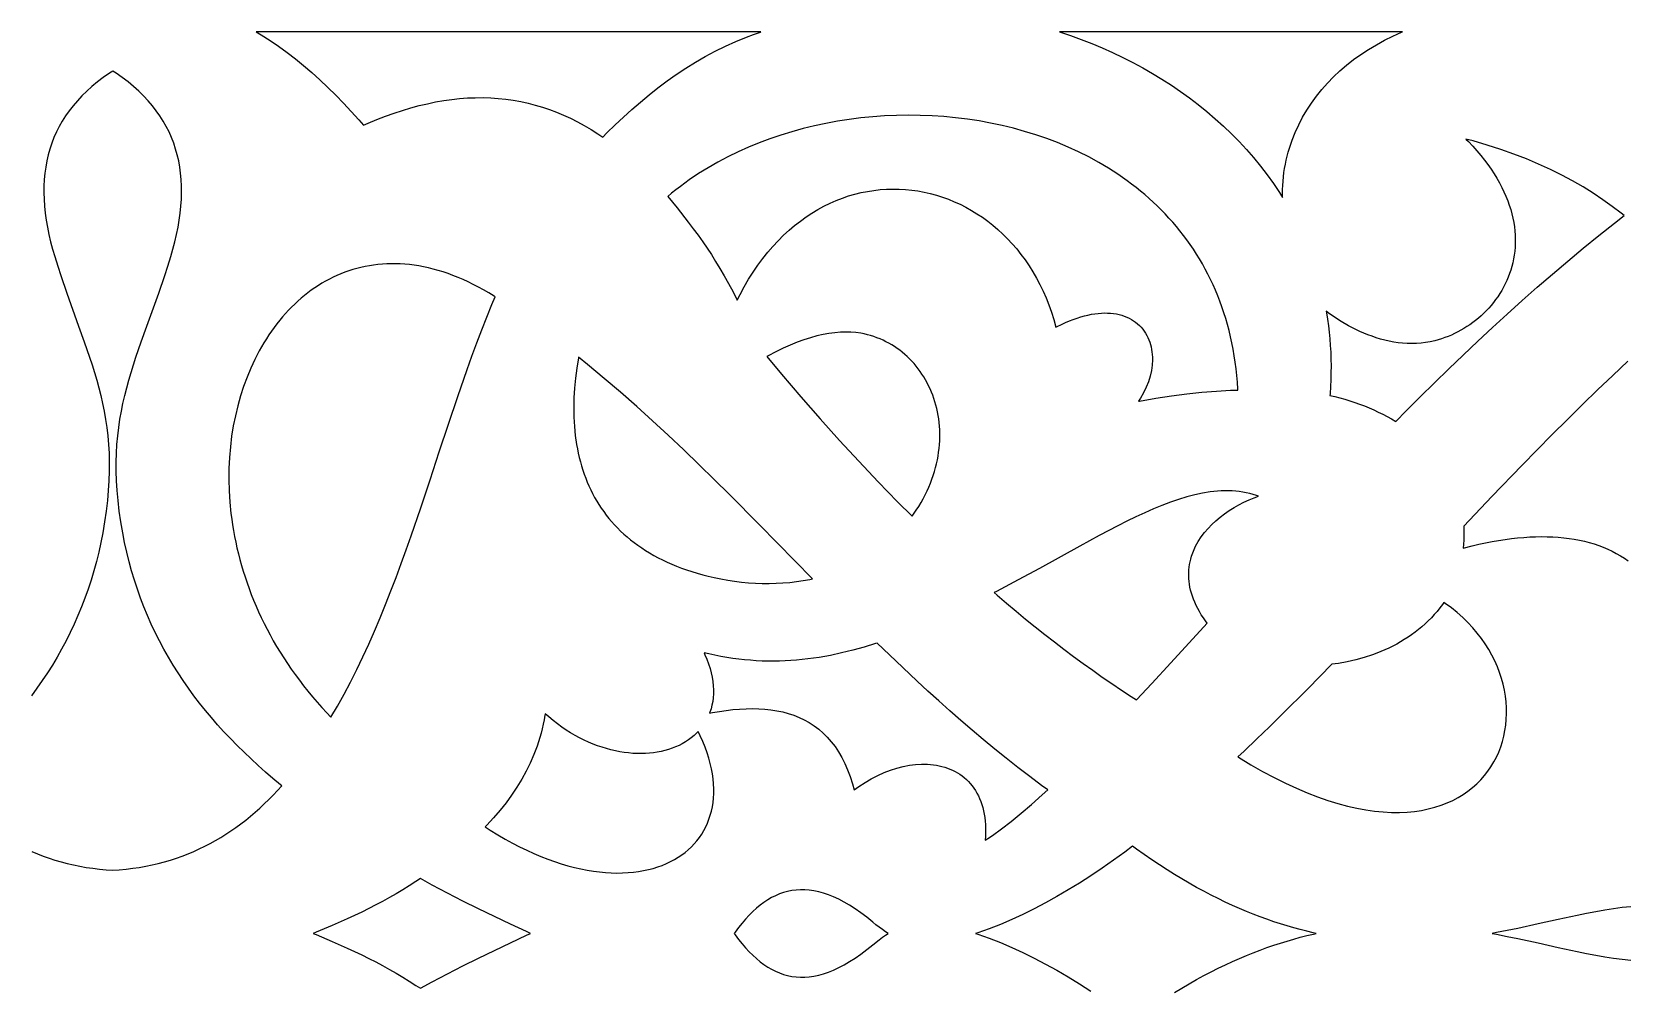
# Model space of a CAD drawing. Extents: x -340 to 340, y -265 to 265.
# Drawn here: x 168 to 220.7, y 183.1 to 214.8 of the extents above; entities that cross this region are included whole.
import ezdxf

# ---------------------------------------------------------------- set-up
doc = ezdxf.new("R2010")
doc.units = 0
doc.layers.add('LAYER_1', color=18, linetype='CONTINUOUS')

msp = doc.modelspace()

# ---------------------------------------------------------------- linework, layer by layer
at = {"layer": 'LAYER_1'}
for points in [[(192.117, 214.8), (175.436, 214.8), (175.604, 214.701), (175.891, 214.519), (176.174, 214.326), (176.454, 214.122), (176.73, 213.909), (177.003, 213.687), (177.273, 213.455), (177.54, 213.214), (177.803, 212.964), (178.064, 212.707), (178.322, 212.441), (178.577, 212.168), (178.83, 211.887), (178.982, 211.713), (179.136, 211.781), (179.424, 211.9), (179.709, 212.011), (179.991, 212.112), (180.271, 212.205), (180.548, 212.288), (180.823, 212.362), (181.095, 212.426), (181.364, 212.482), (181.632, 212.529), (181.896, 212.566), (182.159, 212.595), (182.419, 212.614), (182.677, 212.624), (182.933, 212.626), (183.186, 212.618), (183.437, 212.601), (183.686, 212.575), (183.932, 212.54), (184.177, 212.496), (184.419, 212.443), (184.659, 212.382), (184.896, 212.311), (185.132, 212.232), (185.365, 212.144), (185.596, 212.047), (185.826, 211.942), (186.053, 211.828), (186.278, 211.705), (186.501, 211.574), (186.721, 211.434), (186.886, 211.323), (187.029, 211.468), (187.297, 211.729), (187.57, 211.985), (187.847, 212.236), (188.131, 212.481), (188.419, 212.72), (188.714, 212.952), (189.014, 213.176), (189.32, 213.392), (189.632, 213.599), (189.951, 213.797), (190.275, 213.985), (190.607, 214.163), (190.945, 214.329), (191.29, 214.484), (191.641, 214.627), (191.869, 214.712), (192.098, 214.793)], [(201.98, 214.8), (201.989, 214.797), (202.347, 214.676), (202.701, 214.548), (203.051, 214.412), (203.397, 214.267), (203.738, 214.114), (204.075, 213.954), (204.407, 213.786), (204.734, 213.61), (205.055, 213.426), (205.371, 213.235), (205.681, 213.036), (205.985, 212.829), (206.282, 212.615), (206.573, 212.394), (206.857, 212.165), (207.133, 211.929), (207.402, 211.686), (207.664, 211.435), (207.918, 211.178), (208.163, 210.913), (208.4, 210.642), (208.628, 210.363), (208.847, 210.078), (209.057, 209.786), (209.258, 209.487), (209.356, 209.33), (209.355, 209.442), (209.357, 209.585), (209.363, 209.727), (209.373, 209.868), (209.386, 210.008), (209.404, 210.147), (209.425, 210.286), (209.449, 210.423), (209.478, 210.559), (209.51, 210.694), (209.545, 210.828), (209.584, 210.961), (209.627, 211.092), (209.673, 211.224), (209.774, 211.479), (209.89, 211.73), (210.018, 211.976), (210.159, 212.215), (210.312, 212.448), (210.477, 212.675), (210.654, 212.894), (210.843, 213.107), (211.042, 213.312), (211.253, 213.51), (211.474, 213.699), (211.705, 213.881), (211.946, 214.054), (212.197, 214.219), (212.457, 214.374), (212.726, 214.521), (213.004, 214.658), (213.29, 214.785), (213.326, 214.8)], [(204.5, 205.202), (204.564, 205.149), (204.624, 205.094), (204.681, 205.035), (204.734, 204.972), (204.782, 204.907), (204.827, 204.839), (204.868, 204.769), (204.904, 204.696), (204.937, 204.621), (204.966, 204.544), (204.99, 204.465), (205.011, 204.385), (205.027, 204.302), (205.04, 204.219), (205.049, 204.134), (205.054, 204.048), (205.054, 203.958), (205.045, 203.783), (205.02, 203.603), (204.979, 203.421), (204.923, 203.238), (204.852, 203.054), (204.766, 202.87), (204.664, 202.688), (204.601, 202.591), (204.629, 202.597), (205.167, 202.691), (205.69, 202.77), (206.198, 202.836), (206.691, 202.888), (207.17, 202.927), (207.635, 202.954), (207.88, 202.961), (207.879, 202.991), (207.864, 203.218), (207.844, 203.442), (207.82, 203.663), (207.792, 203.881), (207.76, 204.096), (207.723, 204.308), (207.682, 204.517), (207.637, 204.723), (207.588, 204.925), (207.535, 205.125), (207.478, 205.322), (207.418, 205.516), (207.353, 205.707), (207.285, 205.895), (207.213, 206.08), (207.137, 206.262), (207.058, 206.441), (206.975, 206.617), (206.889, 206.79), (206.799, 206.961), (206.706, 207.128), (206.61, 207.293), (206.51, 207.454), (206.408, 207.613), (206.302, 207.769), (206.193, 207.922), (206.081, 208.072), (205.965, 208.22), (205.847, 208.364), (205.726, 208.506), (205.603, 208.645), (205.476, 208.781), (205.347, 208.914), (205.215, 209.045), (205.08, 209.172), (204.943, 209.297), (204.803, 209.419), (204.661, 209.538), (204.516, 209.655), (204.369, 209.768), (204.22, 209.879), (204.068, 209.987), (203.915, 210.092), (203.759, 210.195), (203.602, 210.294), (203.279, 210.485), (202.949, 210.665), (202.612, 210.834), (202.268, 210.991), (201.918, 211.138), (201.561, 211.273), (201.2, 211.398), (200.833, 211.511), (200.461, 211.614), (200.086, 211.705), (199.707, 211.786), (199.324, 211.855), (198.939, 211.914), (198.551, 211.961), (198.162, 211.998), (197.771, 212.024), (197.38, 212.039), (196.987, 212.043), (196.595, 212.037), (196.203, 212.02), (195.813, 211.992), (195.423, 211.953), (195.035, 211.904), (194.65, 211.844), (194.267, 211.773), (193.888, 211.692), (193.512, 211.601), (193.141, 211.498), (192.773, 211.386), (192.411, 211.263), (192.055, 211.13), (191.704, 210.986), (191.36, 210.832), (191.022, 210.668), (190.692, 210.493), (190.37, 210.309), (190.056, 210.114), (189.75, 209.909), (189.453, 209.694), (189.309, 209.583), (189.166, 209.47), (189.035, 209.36), (189.344, 208.981), (189.714, 208.512), (189.882, 208.291), (190.04, 208.077), (190.191, 207.865), (190.336, 207.652), (190.478, 207.437), (190.617, 207.215), (190.757, 206.984), (190.898, 206.74), (191.043, 206.481), (191.195, 206.203), (191.334, 205.937), (191.425, 206.118), (191.565, 206.376), (191.711, 206.624), (191.862, 206.862), (192.018, 207.09), (192.179, 207.307), (192.344, 207.514), (192.514, 207.711), (192.687, 207.898), (192.865, 208.075), (193.046, 208.242), (193.231, 208.399), (193.419, 208.546), (193.61, 208.684), (193.804, 208.811), (194, 208.929), (194.199, 209.037), (194.4, 209.136), (194.603, 209.225), (194.808, 209.304), (195.014, 209.375), (195.221, 209.435), (195.429, 209.487), (195.638, 209.529), (195.847, 209.562), (196.057, 209.585), (196.266, 209.6), (196.476, 209.606), (196.685, 209.603), (196.893, 209.591), (197.1, 209.57), (197.306, 209.541), (197.511, 209.503), (197.715, 209.456), (197.916, 209.402), (198.115, 209.338), (198.313, 209.267), (198.507, 209.187), (198.699, 209.1), (198.888, 209.004), (199.074, 208.9), (199.257, 208.789), (199.436, 208.67), (199.611, 208.543), (199.782, 208.408), (199.949, 208.266), (200.111, 208.117), (200.269, 207.96), (200.421, 207.796), (200.569, 207.625), (200.712, 207.446), (200.848, 207.261), (200.979, 207.069), (201.105, 206.869), (201.223, 206.663), (201.336, 206.451), (201.442, 206.232), (201.541, 206.006), (201.633, 205.774), (201.718, 205.535), (201.795, 205.291), (201.865, 205.039), (201.911, 205.064), (202.047, 205.13), (202.18, 205.191), (202.31, 205.246), (202.438, 205.295), (202.564, 205.339), (202.686, 205.378), (202.806, 205.412), (202.924, 205.44), (203.039, 205.464), (203.151, 205.482), (203.261, 205.496), (203.368, 205.504), (203.472, 205.508), (203.574, 205.507), (203.673, 205.502), (203.769, 205.491), (203.863, 205.477), (203.953, 205.457), (204.041, 205.433), (204.126, 205.405), (204.207, 205.373), (204.285, 205.336), (204.36, 205.295), (204.432, 205.25)], [(217.044, 208.085), (217.048, 207.949), (217.048, 207.815), (217.041, 207.683), (217.03, 207.552), (217.013, 207.423), (216.992, 207.296), (216.966, 207.171), (216.935, 207.048), (216.899, 206.928), (216.86, 206.809), (216.816, 206.693), (216.767, 206.579), (216.715, 206.468), (216.659, 206.359), (216.599, 206.252), (216.536, 206.148), (216.469, 206.047), (216.399, 205.949), (216.326, 205.853), (216.25, 205.76), (216.171, 205.67), (216.089, 205.582), (216.004, 205.498), (215.917, 205.417), (215.828, 205.338), (215.736, 205.263), (215.642, 205.191), (215.546, 205.122), (215.449, 205.057), (215.349, 204.995), (215.248, 204.936), (215.145, 204.88), (215.041, 204.828), (214.935, 204.78), (214.829, 204.735), (214.721, 204.693), (214.612, 204.656), (214.503, 204.622), (214.392, 204.591), (214.24, 204.557), (214.086, 204.53), (213.933, 204.512), (213.78, 204.501), (213.628, 204.497), (213.477, 204.501), (213.326, 204.511), (213.177, 204.527), (213.029, 204.549), (212.882, 204.577), (212.737, 204.61), (212.594, 204.648), (212.453, 204.69), (212.314, 204.737), (212.177, 204.788), (212.043, 204.842), (211.911, 204.899), (211.781, 204.96), (211.533, 205.089), (211.297, 205.226), (211.074, 205.369), (210.867, 205.515), (210.798, 205.568), (210.808, 205.513), (210.842, 205.3), (210.871, 205.085), (210.897, 204.869), (210.918, 204.65), (210.934, 204.43), (210.947, 204.208), (210.955, 203.985), (210.958, 203.759), (210.957, 203.532), (210.952, 203.304), (210.942, 203.073), (210.927, 202.841), (210.922, 202.783), (211.086, 202.745), (211.416, 202.655), (211.581, 202.604), (211.742, 202.551), (211.902, 202.494), (212.06, 202.434), (212.215, 202.371), (212.369, 202.304), (212.52, 202.235), (212.669, 202.161), (212.815, 202.085), (212.958, 202.005), (213.098, 201.923), (213.445, 202.273), (213.909, 202.736), (214.377, 203.198), (214.85, 203.658), (215.327, 204.116), (215.808, 204.572), (216.294, 205.024), (216.783, 205.473), (217.277, 205.918), (217.775, 206.358), (218.277, 206.794), (218.783, 207.224), (219.293, 207.649), (219.807, 208.067), (220.324, 208.479), (220.646, 208.728), (220.552, 208.805), (220.255, 209.033), (219.946, 209.253), (219.625, 209.467), (219.291, 209.674), (218.944, 209.874), (218.584, 210.067), (218.209, 210.252), (217.821, 210.429), (217.417, 210.598), (216.999, 210.76), (216.566, 210.913), (216.116, 211.058), (215.651, 211.194), (215.416, 211.256), (215.498, 211.173), (215.642, 211.02), (215.778, 210.867), (215.906, 210.715), (216.027, 210.563), (216.141, 210.411), (216.247, 210.26), (216.347, 210.109), (216.439, 209.959), (216.524, 209.809), (216.603, 209.661), (216.674, 209.512), (216.739, 209.365), (216.798, 209.219), (216.85, 209.073), (216.896, 208.928), (216.936, 208.785), (216.969, 208.642), (216.997, 208.501), (217.018, 208.361), (217.034, 208.222)], [(182.095, 202.745), (182.405, 203.641), (182.564, 204.082), (182.724, 204.518), (182.888, 204.949), (183.054, 205.373), (183.224, 205.791), (183.332, 206.045), (183.298, 206.067), (183.124, 206.173), (182.952, 206.272), (182.78, 206.367), (182.61, 206.455), (182.441, 206.537), (182.272, 206.614), (182.105, 206.686), (181.939, 206.752), (181.774, 206.812), (181.611, 206.867), (181.448, 206.917), (181.287, 206.961), (181.127, 207), (180.969, 207.035), (180.811, 207.064), (180.655, 207.088), (180.501, 207.107), (180.348, 207.122), (180.196, 207.132), (180.046, 207.137), (179.897, 207.137), (179.75, 207.133), (179.604, 207.124), (179.46, 207.111), (179.317, 207.093), (179.176, 207.071), (179.036, 207.045), (178.898, 207.015), (178.762, 206.98), (178.627, 206.941), (178.494, 206.898), (178.362, 206.852), (178.232, 206.801), (178.104, 206.746), (177.978, 206.687), (177.853, 206.625), (177.73, 206.559), (177.609, 206.489), (177.49, 206.416), (177.372, 206.338), (177.257, 206.258), (177.143, 206.174), (177.031, 206.086), (176.921, 205.995), (176.814, 205.9), (176.708, 205.803), (176.604, 205.702), (176.503, 205.598), (176.403, 205.49), (176.306, 205.38), (176.211, 205.266), (176.118, 205.15), (176.028, 205.03), (175.939, 204.908), (175.854, 204.783), (175.77, 204.655), (175.689, 204.524), (175.61, 204.391), (175.534, 204.256), (175.389, 203.976), (175.255, 203.687), (175.131, 203.389), (175.017, 203.082), (174.915, 202.767), (174.825, 202.444), (174.746, 202.113), (174.679, 201.776), (174.624, 201.432), (174.581, 201.082), (174.551, 200.727), (174.534, 200.366), (174.531, 200.002), (174.54, 199.633), (174.564, 199.26), (174.601, 198.883), (174.625, 198.695), (174.652, 198.506), (174.683, 198.316), (174.718, 198.125), (174.757, 197.934), (174.799, 197.743), (174.845, 197.551), (174.894, 197.36), (174.948, 197.167), (175.005, 196.975), (175.066, 196.783), (175.131, 196.59), (175.2, 196.398), (175.273, 196.206), (175.35, 196.014), (175.43, 195.822), (175.515, 195.63), (175.604, 195.439), (175.697, 195.248), (175.794, 195.057), (175.896, 194.867), (176.001, 194.677), (176.111, 194.488), (176.225, 194.3), (176.344, 194.113), (176.466, 193.926), (176.593, 193.74), (176.725, 193.555), (176.861, 193.371), (177.001, 193.187), (177.146, 193.005), (177.295, 192.824), (177.449, 192.645), (177.608, 192.466), (177.771, 192.289), (177.906, 192.147), (178.12, 192.51), (178.341, 192.905), (178.555, 193.309), (178.762, 193.72), (178.963, 194.139), (179.158, 194.564), (179.348, 194.995), (179.533, 195.432), (179.713, 195.874), (179.888, 196.321), (180.06, 196.771), (180.228, 197.225), (180.393, 197.682), (180.554, 198.141), (180.871, 199.065), (181.18, 199.991), (181.485, 200.916), (181.789, 201.835)], [(196.53, 204.399), (196.439, 204.456), (196.345, 204.51), (196.25, 204.56), (196.153, 204.608), (196.053, 204.651), (195.952, 204.692), (195.849, 204.728), (195.743, 204.761), (195.636, 204.79), (195.528, 204.816), (195.418, 204.837), (195.257, 204.86), (195.09, 204.874), (194.919, 204.878), (194.741, 204.872), (194.557, 204.857), (194.366, 204.831), (194.17, 204.795), (193.967, 204.748), (193.757, 204.69), (193.54, 204.62), (193.317, 204.539), (193.087, 204.447), (192.851, 204.342), (192.607, 204.225), (192.356, 204.096), (192.309, 204.07), (192.795, 203.488), (193.434, 202.739), (194.072, 202.01), (194.709, 201.299), (195.347, 200.606), (195.987, 199.93), (196.629, 199.27), (197.112, 198.788), (197.164, 198.859), (197.25, 198.986), (197.331, 199.114), (197.407, 199.241), (197.479, 199.37), (197.545, 199.498), (197.608, 199.627), (197.666, 199.756), (197.719, 199.884), (197.768, 200.013), (197.812, 200.142), (197.852, 200.27), (197.888, 200.398), (197.92, 200.526), (197.947, 200.653), (197.971, 200.78), (197.99, 200.906), (198.005, 201.032), (198.017, 201.157), (198.024, 201.281), (198.028, 201.404), (198.028, 201.526), (198.024, 201.648), (198.016, 201.768), (198.005, 201.887), (197.991, 202.005), (197.972, 202.122), (197.951, 202.237), (197.926, 202.351), (197.897, 202.463), (197.866, 202.574), (197.831, 202.683), (197.793, 202.79), (197.751, 202.895), (197.707, 202.999), (197.659, 203.101), (197.609, 203.2), (197.556, 203.298), (197.499, 203.393), (197.44, 203.486), (197.378, 203.576), (197.314, 203.665), (197.247, 203.75), (197.177, 203.834), (197.104, 203.914), (197.029, 203.992), (196.952, 204.067), (196.872, 204.14), (196.79, 204.209), (196.705, 204.275), (196.619, 204.339)], [(188.012, 202.418), (187.48, 202.886), (186.94, 203.348), (186.39, 203.803), (186.088, 204.045), (186.084, 204.026), (186.03, 203.688), (185.987, 203.355), (185.956, 203.026), (185.936, 202.702), (185.929, 202.383), (185.934, 202.069), (185.952, 201.761), (185.982, 201.459), (186.024, 201.162), (186.05, 201.018), (186.08, 200.874), (186.112, 200.732), (186.148, 200.592), (186.187, 200.454), (186.23, 200.317), (186.275, 200.182), (186.325, 200.05), (186.377, 199.919), (186.433, 199.79), (186.492, 199.663), (186.555, 199.538), (186.621, 199.415), (186.691, 199.294), (186.764, 199.175), (186.841, 199.058), (186.921, 198.943), (187.005, 198.831), (187.092, 198.72), (187.183, 198.612), (187.278, 198.506), (187.377, 198.403), (187.479, 198.301), (187.586, 198.202), (187.696, 198.105), (187.81, 198.011), (187.927, 197.919), (188.049, 197.83), (188.175, 197.743), (188.305, 197.658), (188.439, 197.576), (188.577, 197.497), (188.719, 197.421), (188.866, 197.347), (189.016, 197.275), (189.171, 197.207), (189.33, 197.141), (189.494, 197.078), (189.662, 197.019), (189.834, 196.962), (190.01, 196.908), (190.191, 196.857), (190.377, 196.809), (190.567, 196.764), (190.793, 196.717), (191.02, 196.676), (191.247, 196.642), (191.476, 196.614), (191.704, 196.592), (191.932, 196.577), (192.161, 196.569), (192.388, 196.568), (192.616, 196.573), (192.842, 196.585), (193.067, 196.604), (193.29, 196.629), (193.512, 196.662), (193.732, 196.701), (193.824, 196.721), (192.073, 198.501), (191.076, 199.504), (190.576, 200), (190.072, 200.493), (189.565, 200.982), (189.053, 201.466), (188.536, 201.945)], [(206.864, 195.261), (206.811, 195.331), (206.739, 195.434), (206.672, 195.537), (206.61, 195.64), (206.553, 195.742), (206.502, 195.843), (206.455, 195.945), (206.414, 196.045), (206.378, 196.145), (206.346, 196.245), (206.319, 196.344), (206.297, 196.443), (206.28, 196.54), (206.268, 196.637), (206.26, 196.733), (206.256, 196.829), (206.257, 196.923), (206.262, 197.016), (206.272, 197.108), (206.285, 197.199), (206.303, 197.288), (206.324, 197.377), (206.349, 197.466), (206.409, 197.633), (206.483, 197.796), (206.57, 197.954), (206.668, 198.105), (206.776, 198.249), (206.893, 198.388), (207.02, 198.519), (207.154, 198.644), (207.295, 198.762), (207.443, 198.874), (207.596, 198.979), (207.754, 199.077), (207.916, 199.168), (208.081, 199.252), (208.249, 199.329), (208.418, 199.398), (208.567, 199.453), (208.495, 199.478), (208.383, 199.513), (208.27, 199.543), (208.157, 199.569), (208.042, 199.59), (207.927, 199.607), (207.81, 199.62), (207.693, 199.628), (207.574, 199.633), (207.454, 199.633), (207.333, 199.629), (207.211, 199.622), (207.088, 199.611), (206.964, 199.596), (206.71, 199.555), (206.452, 199.499), (206.19, 199.431), (205.922, 199.349), (205.65, 199.255), (205.372, 199.15), (205.09, 199.034), (204.803, 198.908), (204.511, 198.772), (204.214, 198.628), (203.912, 198.476), (203.294, 198.15), (202.656, 197.803), (201.319, 197.063), (200.62, 196.683), (199.901, 196.306), (199.825, 196.266), (199.92, 196.184), (200.235, 195.914), (200.551, 195.649), (200.866, 195.389), (201.182, 195.134), (201.499, 194.883), (201.815, 194.636), (202.132, 194.395), (202.448, 194.158), (202.765, 193.926), (203.082, 193.698), (203.4, 193.476), (203.717, 193.258), (204.035, 193.045), (204.353, 192.837), (204.532, 192.723), (205.033, 193.262), (205.664, 193.947)], [(211.49, 193.977), (211.203, 193.926), (210.988, 193.897), (210.191, 193.087), (209.347, 192.246), (208.926, 191.834), (208.504, 191.429), (208.084, 191.03), (207.875, 190.835), (207.901, 190.822), (208.308, 190.575), (208.698, 190.353), (209.08, 190.15), (209.452, 189.965), (209.816, 189.798), (210.171, 189.647), (210.517, 189.514), (210.854, 189.397), (211.182, 189.297), (211.5, 189.211), (211.81, 189.141), (212.11, 189.086), (212.401, 189.045), (212.683, 189.017), (212.955, 189.003), (213.218, 189.002), (213.471, 189.013), (213.715, 189.035), (213.949, 189.07), (214.174, 189.115), (214.389, 189.171), (214.595, 189.237), (214.792, 189.313), (214.979, 189.397), (215.157, 189.491), (215.325, 189.593), (215.485, 189.703), (215.634, 189.821), (215.775, 189.947), (215.906, 190.079), (216.029, 190.217), (216.141, 190.362), (216.245, 190.513), (216.339, 190.67), (216.424, 190.831), (216.5, 190.998), (216.566, 191.169), (216.622, 191.344), (216.669, 191.522), (216.706, 191.704), (216.733, 191.889), (216.751, 192.077), (216.759, 192.267), (216.757, 192.458), (216.744, 192.651), (216.722, 192.845), (216.69, 193.04), (216.647, 193.235), (216.594, 193.429), (216.531, 193.623), (216.457, 193.816), (216.373, 194.008), (216.278, 194.197), (216.173, 194.385), (216.057, 194.57), (215.93, 194.752), (215.793, 194.931), (215.644, 195.106), (215.485, 195.277), (215.315, 195.443), (215.133, 195.604), (214.94, 195.76), (214.736, 195.91), (214.686, 195.943), (214.641, 195.876), (214.555, 195.76), (214.466, 195.647), (214.372, 195.538), (214.275, 195.432), (214.174, 195.33), (214.07, 195.231), (213.962, 195.136), (213.851, 195.044), (213.738, 194.956), (213.622, 194.871), (213.503, 194.789), (213.381, 194.711), (213.257, 194.637), (213.131, 194.566), (213.003, 194.498), (212.872, 194.434), (212.74, 194.373), (212.606, 194.316), (212.471, 194.262), (212.333, 194.211), (212.057, 194.12), (211.775, 194.042)], [(190.421, 192.284), (190.514, 192.302), (190.743, 192.341), (190.969, 192.374), (191.191, 192.4), (191.41, 192.418), (191.625, 192.429), (191.837, 192.433), (192.045, 192.428), (192.249, 192.415), (192.449, 192.394), (192.644, 192.363), (192.835, 192.323), (193.021, 192.273), (193.203, 192.213), (193.379, 192.142), (193.55, 192.061), (193.715, 191.969), (193.874, 191.866), (194.027, 191.751), (194.172, 191.624), (194.311, 191.486), (194.442, 191.336), (194.566, 191.175), (194.682, 191.001), (194.791, 190.815), (194.891, 190.618), (194.983, 190.408), (195.068, 190.185), (195.144, 189.95), (195.198, 189.75), (195.35, 189.859), (195.557, 189.993), (195.765, 190.114), (195.975, 190.221), (196.186, 190.316), (196.396, 190.397), (196.606, 190.464), (196.815, 190.518), (197.022, 190.558), (197.227, 190.584), (197.429, 190.596), (197.627, 190.594), (197.818, 190.577), (197.914, 190.563), (198.008, 190.545), (198.1, 190.523), (198.19, 190.497), (198.278, 190.468), (198.365, 190.434), (198.449, 190.397), (198.532, 190.355), (198.612, 190.31), (198.69, 190.261), (198.765, 190.207), (198.837, 190.15), (198.907, 190.088), (198.974, 190.023), (199.037, 189.953), (199.097, 189.88), (199.154, 189.803), (199.207, 189.722), (199.257, 189.638), (199.303, 189.55), (199.345, 189.458), (199.384, 189.362), (199.418, 189.264), (199.449, 189.161), (199.475, 189.055), (199.497, 188.946), (199.515, 188.833), (199.529, 188.717), (199.539, 188.597), (199.544, 188.475), (199.544, 188.348), (199.541, 188.218), (199.533, 188.083), (199.616, 188.137), (199.765, 188.238), (200.073, 188.459), (200.392, 188.704), (200.721, 188.973), (201.061, 189.264), (201.411, 189.577), (201.594, 189.746), (201.394, 189.892), (200.999, 190.187), (200.61, 190.486), (200.225, 190.789), (199.844, 191.097), (199.467, 191.408), (199.093, 191.722), (198.724, 192.04), (198.357, 192.361), (197.994, 192.686), (197.634, 193.012), (197.276, 193.342), (196.57, 194.007), (195.957, 194.598), (195.899, 194.58), (195.528, 194.466), (195.156, 194.363), (194.784, 194.271), (194.412, 194.192), (194.04, 194.126), (193.666, 194.072), (193.293, 194.033), (193.104, 194.019), (192.915, 194.009), (192.726, 194.002), (192.536, 193.999), (192.346, 194), (192.155, 194.005), (191.964, 194.014), (191.771, 194.028), (191.578, 194.045), (191.384, 194.067), (191.189, 194.092), (190.993, 194.123), (190.796, 194.158), (190.598, 194.197), (190.399, 194.241), (190.238, 194.28), (190.268, 194.215), (190.332, 194.061), (190.387, 193.909), (190.434, 193.76), (190.473, 193.614), (190.503, 193.47), (190.526, 193.329), (190.54, 193.19), (190.547, 193.055), (190.546, 192.922), (190.538, 192.793), (190.522, 192.667), (190.499, 192.544), (190.469, 192.425), (190.431, 192.31)], [(190.041, 191.675), (189.991, 191.621), (189.905, 191.541), (189.815, 191.466), (189.72, 191.396), (189.62, 191.331), (189.517, 191.271), (189.409, 191.216), (189.298, 191.166), (189.183, 191.121), (189.065, 191.081), (188.943, 191.046), (188.819, 191.016), (188.692, 190.992), (188.562, 190.972), (188.43, 190.958), (188.296, 190.949), (188.159, 190.945), (188.021, 190.947), (187.881, 190.953), (187.739, 190.966), (187.596, 190.983), (187.451, 191.006), (187.306, 191.035), (187.159, 191.069), (187.012, 191.109), (186.864, 191.154), (186.716, 191.205), (186.568, 191.262), (186.419, 191.324), (186.271, 191.392), (186.122, 191.467), (185.975, 191.547), (185.828, 191.633), (185.681, 191.725), (185.536, 191.823), (185.392, 191.928), (185.249, 192.038), (185.107, 192.155), (184.986, 192.262), (184.978, 192.211), (184.951, 192.062), (184.921, 191.914), (184.887, 191.767), (184.85, 191.621), (184.809, 191.477), (184.765, 191.334), (184.716, 191.19), (184.61, 190.91), (184.491, 190.634), (184.357, 190.362), (184.21, 190.095), (184.051, 189.832), (183.878, 189.574), (183.692, 189.32), (183.494, 189.071), (183.283, 188.826), (183.06, 188.585), (183, 188.524), (183.171, 188.413), (183.416, 188.262), (183.66, 188.12), (183.901, 187.987), (184.139, 187.863), (184.376, 187.748), (184.609, 187.642), (184.841, 187.544), (185.069, 187.455), (185.294, 187.374), (185.517, 187.302), (185.736, 187.237), (185.952, 187.181), (186.164, 187.132), (186.373, 187.092), (186.578, 187.058), (186.779, 187.032), (186.977, 187.014), (187.17, 187.002), (187.359, 186.998), (187.544, 187.001), (187.724, 187.01), (187.9, 187.026), (188.071, 187.048), (188.237, 187.077), (188.398, 187.112), (188.554, 187.153), (188.705, 187.2), (188.851, 187.252), (188.991, 187.31), (189.126, 187.374), (189.256, 187.443), (189.379, 187.517), (189.497, 187.596), (189.61, 187.68), (189.716, 187.769), (189.817, 187.863), (189.912, 187.962), (190, 188.065), (190.083, 188.172), (190.159, 188.284), (190.229, 188.4), (190.292, 188.52), (190.35, 188.645), (190.4, 188.773), (190.444, 188.906), (190.481, 189.043), (190.511, 189.184), (190.534, 189.328), (190.55, 189.477), (190.558, 189.629), (190.558, 189.786), (190.551, 189.945), (190.536, 190.109), (190.513, 190.275), (190.482, 190.446), (190.442, 190.619), (190.394, 190.795), (190.337, 190.975), (190.271, 191.157), (190.196, 191.342), (190.112, 191.53)], [(181.253, 186.6), (180.862, 186.814), (180.711, 186.718), (180.495, 186.579), (180.277, 186.444), (180.058, 186.313), (179.837, 186.186), (179.614, 186.062), (179.388, 185.942), (179.159, 185.824), (178.925, 185.708), (178.445, 185.482), (177.942, 185.26), (177.412, 185.038), (177.316, 185), (177.412, 184.962), (177.942, 184.74), (178.445, 184.518), (178.925, 184.292), (179.159, 184.176), (179.388, 184.058), (179.614, 183.938), (179.837, 183.814), (180.058, 183.687), (180.277, 183.557), (180.495, 183.422), (180.711, 183.283), (180.861, 183.187), (181.252, 183.401), (181.756, 183.667), (182.267, 183.93), (182.784, 184.188), (183.306, 184.442), (183.835, 184.692), (184.369, 184.939), (184.504, 185), (184.369, 185.061), (183.835, 185.308), (183.306, 185.559), (182.784, 185.813), (182.267, 186.071), (181.756, 186.333)], [(191.492, 184.659), (191.608, 184.524), (191.726, 184.397), (191.846, 184.278), (191.967, 184.168), (192.091, 184.066), (192.215, 183.974), (192.341, 183.89), (192.469, 183.816), (192.599, 183.75), (192.73, 183.694), (192.864, 183.647), (192.999, 183.61), (193.137, 183.582), (193.277, 183.563), (193.42, 183.555), (193.566, 183.556), (193.716, 183.568), (193.868, 183.59), (194.025, 183.623), (194.186, 183.667), (194.35, 183.723), (194.518, 183.791), (194.69, 183.871), (194.867, 183.964), (195.047, 184.069), (195.232, 184.188), (195.42, 184.319), (195.613, 184.465), (195.812, 184.627), (196.023, 184.795), (196.131, 184.873), (196.237, 184.946), (196.322, 185), (196.237, 185.054), (196.131, 185.127), (196.024, 185.204), (195.917, 185.287), (195.811, 185.374), (195.613, 185.535), (195.42, 185.68), (195.232, 185.812), (195.047, 185.931), (194.867, 186.036), (194.691, 186.129), (194.518, 186.209), (194.35, 186.276), (194.186, 186.332), (194.025, 186.377), (193.868, 186.41), (193.716, 186.432), (193.566, 186.443), (193.42, 186.445), (193.277, 186.436), (193.137, 186.418), (192.999, 186.39), (192.864, 186.352), (192.73, 186.305), (192.599, 186.249), (192.469, 186.184), (192.341, 186.11), (192.215, 186.026), (192.09, 185.934), (191.967, 185.832), (191.846, 185.722), (191.726, 185.603), (191.608, 185.476), (191.492, 185.341), (191.377, 185.198), (191.264, 185.047), (191.231, 185), (191.264, 184.954), (191.377, 184.802)]]:
    msp.add_lwpolyline(points, close=True, dxfattribs=at)
for points in [[(168.017, 187.712), (168.204, 187.633), (168.394, 187.56), (168.588, 187.491), (168.784, 187.427), (168.984, 187.368), (169.187, 187.315), (169.393, 187.267), (169.603, 187.223), (169.816, 187.186), (170.033, 187.154), (170.253, 187.127), (170.477, 187.106), (170.693, 187.091), (170.91, 187.106), (171.134, 187.127), (171.354, 187.154), (171.571, 187.186), (171.784, 187.223), (171.994, 187.267), (172.2, 187.315), (172.403, 187.368), (172.603, 187.427), (172.8, 187.491), (172.993, 187.56), (173.183, 187.633), (173.371, 187.712), (173.555, 187.795), (173.736, 187.883), (173.915, 187.976), (174.09, 188.073), (174.263, 188.175), (174.433, 188.281), (174.601, 188.392), (174.766, 188.506), (174.928, 188.626), (175.087, 188.749), (175.245, 188.876), (175.399, 189.008), (175.552, 189.143), (175.701, 189.282), (175.849, 189.426), (175.994, 189.572), (176.137, 189.723), (176.278, 189.877), (176.281, 189.881), (176.238, 189.916), (175.987, 190.125), (175.741, 190.337), (175.5, 190.552), (175.263, 190.77), (175.032, 190.99), (174.806, 191.213), (174.586, 191.439), (174.37, 191.667), (174.161, 191.899), (173.957, 192.134), (173.758, 192.372), (173.565, 192.614), (173.378, 192.859), (173.197, 193.107), (173.022, 193.359), (172.853, 193.614), (172.689, 193.873), (172.532, 194.135), (172.382, 194.402), (172.237, 194.672), (172.099, 194.946), (171.968, 195.224), (171.843, 195.507), (171.724, 195.793), (171.612, 196.083), (171.508, 196.378), (171.409, 196.677), (171.318, 196.981), (171.234, 197.288), (171.157, 197.601), (171.087, 197.918), (171.024, 198.239), (170.962, 198.607), (170.911, 198.963), (170.87, 199.307), (170.84, 199.64), (170.82, 199.963), (170.81, 200.276), (170.809, 200.58), (170.817, 200.876), (170.834, 201.165), (170.859, 201.447), (170.891, 201.723), (170.931, 201.994), (170.978, 202.259), (171.031, 202.521), (171.09, 202.78), (171.154, 203.035), (171.224, 203.289), (171.299, 203.542), (171.378, 203.794), (171.461, 204.047), (171.636, 204.555), (171.822, 205.073), (172.214, 206.165), (172.414, 206.751), (172.513, 207.056), (172.611, 207.37), (172.684, 207.62), (172.748, 207.865), (172.805, 208.107), (172.853, 208.346), (172.893, 208.581), (172.925, 208.812), (172.949, 209.04), (172.964, 209.265), (172.97, 209.485), (172.968, 209.702), (172.958, 209.916), (172.938, 210.125), (172.91, 210.331), (172.873, 210.534), (172.828, 210.732), (172.773, 210.927), (172.709, 211.119), (172.637, 211.307), (172.555, 211.491), (172.463, 211.672), (172.363, 211.849), (172.252, 212.023), (172.132, 212.193), (172.002, 212.36), (171.862, 212.524), (171.712, 212.684), (171.551, 212.84), (171.38, 212.993), (171.198, 213.143), (171.006, 213.289), (170.802, 213.431), (170.693, 213.501), (170.584, 213.431), (170.381, 213.289), (170.189, 213.143), (170.007, 212.993), (169.836, 212.84), (169.675, 212.684), (169.525, 212.524), (169.385, 212.36), (169.255, 212.193), (169.135, 212.023), (169.025, 211.849), (168.924, 211.672), (168.833, 211.491), (168.751, 211.307), (168.678, 211.119), (168.614, 210.927), (168.56, 210.732), (168.514, 210.534), (168.477, 210.331), (168.449, 210.125), (168.43, 209.916), (168.419, 209.702), (168.417, 209.485), (168.424, 209.265), (168.439, 209.04), (168.462, 208.812), (168.494, 208.581), (168.534, 208.346), (168.582, 208.107), (168.639, 207.865), (168.703, 207.62), (168.776, 207.37), (168.874, 207.056), (168.973, 206.751), (169.173, 206.165), (169.565, 205.073), (169.751, 204.554), (169.927, 204.046), (170.01, 203.794), (170.088, 203.541), (170.163, 203.289), (170.233, 203.035), (170.298, 202.779), (170.357, 202.521), (170.41, 202.259), (170.456, 201.993), (170.496, 201.723), (170.528, 201.447), (170.553, 201.165), (170.57, 200.876), (170.577, 200.58), (170.576, 200.276), (170.566, 199.963), (170.546, 199.64), (170.516, 199.307), (170.475, 198.963), (170.424, 198.607), (170.361, 198.239), (170.298, 197.918), (170.229, 197.601), (170.152, 197.289), (170.067, 196.981), (169.976, 196.677), (169.878, 196.378), (169.774, 196.083), (169.662, 195.793), (169.544, 195.507), (169.419, 195.224), (169.287, 194.946), (169.149, 194.672), (169.005, 194.402), (168.854, 194.136), (168.697, 193.873), (168.534, 193.614), (168.365, 193.359), (168.19, 193.107), (168.009, 192.859)], [(220.772, 203.915), (220.271, 203.445), (219.77, 202.967), (219.27, 202.481), (218.77, 201.988), (218.271, 201.488), (217.772, 200.983), (217.273, 200.474), (216.277, 199.442), (215.344, 198.464), (215.347, 198.42), (215.351, 198.283), (215.351, 198.145), (215.347, 198.005), (215.338, 197.863), (215.326, 197.732), (215.62, 197.811), (215.845, 197.864), (216.066, 197.911), (216.284, 197.954), (216.498, 197.991), (216.71, 198.024), (216.919, 198.052), (217.124, 198.075), (217.326, 198.093), (217.525, 198.106), (217.721, 198.113), (217.914, 198.117), (218.103, 198.115), (218.289, 198.108), (218.471, 198.096), (218.651, 198.079), (218.826, 198.057), (218.999, 198.03), (219.168, 197.998), (219.333, 197.962), (219.495, 197.92), (219.653, 197.873), (219.808, 197.821), (219.958, 197.764), (220.105, 197.701), (220.249, 197.634), (220.388, 197.562), (220.523, 197.484), (220.654, 197.402), (220.781, 197.314)], [(205.785, 183.049), (206.031, 183.197), (206.274, 183.339), (206.516, 183.475), (206.756, 183.606), (206.994, 183.73), (207.231, 183.849), (207.466, 183.963), (207.699, 184.07), (207.931, 184.173), (208.161, 184.271), (208.389, 184.363), (208.616, 184.45), (208.842, 184.532), (209.065, 184.61), (209.287, 184.683), (209.508, 184.751), (209.726, 184.814), (209.944, 184.873), (210.159, 184.928), (210.374, 184.979), (210.472, 185), (210.373, 185.022), (210.159, 185.072), (209.943, 185.127), (209.726, 185.186), (209.507, 185.249), (209.286, 185.318), (209.064, 185.39), (208.841, 185.468), (208.616, 185.55), (208.389, 185.637), (208.16, 185.729), (207.93, 185.827), (207.699, 185.929), (207.465, 186.037), (207.23, 186.151), (206.994, 186.27), (206.755, 186.394), (206.515, 186.525), (206.274, 186.661), (206.03, 186.803), (205.785, 186.951), (205.539, 187.105), (205.29, 187.265), (205.04, 187.432), (204.788, 187.605), (204.534, 187.785), (204.399, 187.883), (204.143, 187.692), (203.769, 187.421), (203.394, 187.159), (203.02, 186.908), (202.646, 186.667), (202.272, 186.437), (201.898, 186.217), (201.525, 186.01), (201.151, 185.814), (200.778, 185.631), (200.405, 185.46), (200.032, 185.302), (199.659, 185.157), (199.287, 185.026), (199.204, 185), (199.287, 184.974), (199.659, 184.843), (200.032, 184.698), (200.405, 184.54), (200.778, 184.369), (201.151, 184.186), (201.525, 183.99), (201.898, 183.783), (202.272, 183.563), (202.646, 183.333), (203.02, 183.092)], [(220.865, 185.882), (220.584, 185.854), (220.297, 185.816), (220.005, 185.771), (219.707, 185.719), (219.405, 185.661), (219.097, 185.598), (218.464, 185.46), (217.809, 185.314), (217.132, 185.167), (216.785, 185.095), (216.431, 185.027), (216.282, 185), (216.431, 184.973), (216.785, 184.905), (217.132, 184.833), (217.809, 184.686), (218.464, 184.54), (219.097, 184.402), (219.405, 184.339), (219.707, 184.281), (220.005, 184.229), (220.297, 184.184), (220.584, 184.146), (220.865, 184.118)]]:
    msp.add_lwpolyline(points, dxfattribs=at)

doc.saveas('drawing.dxf')
